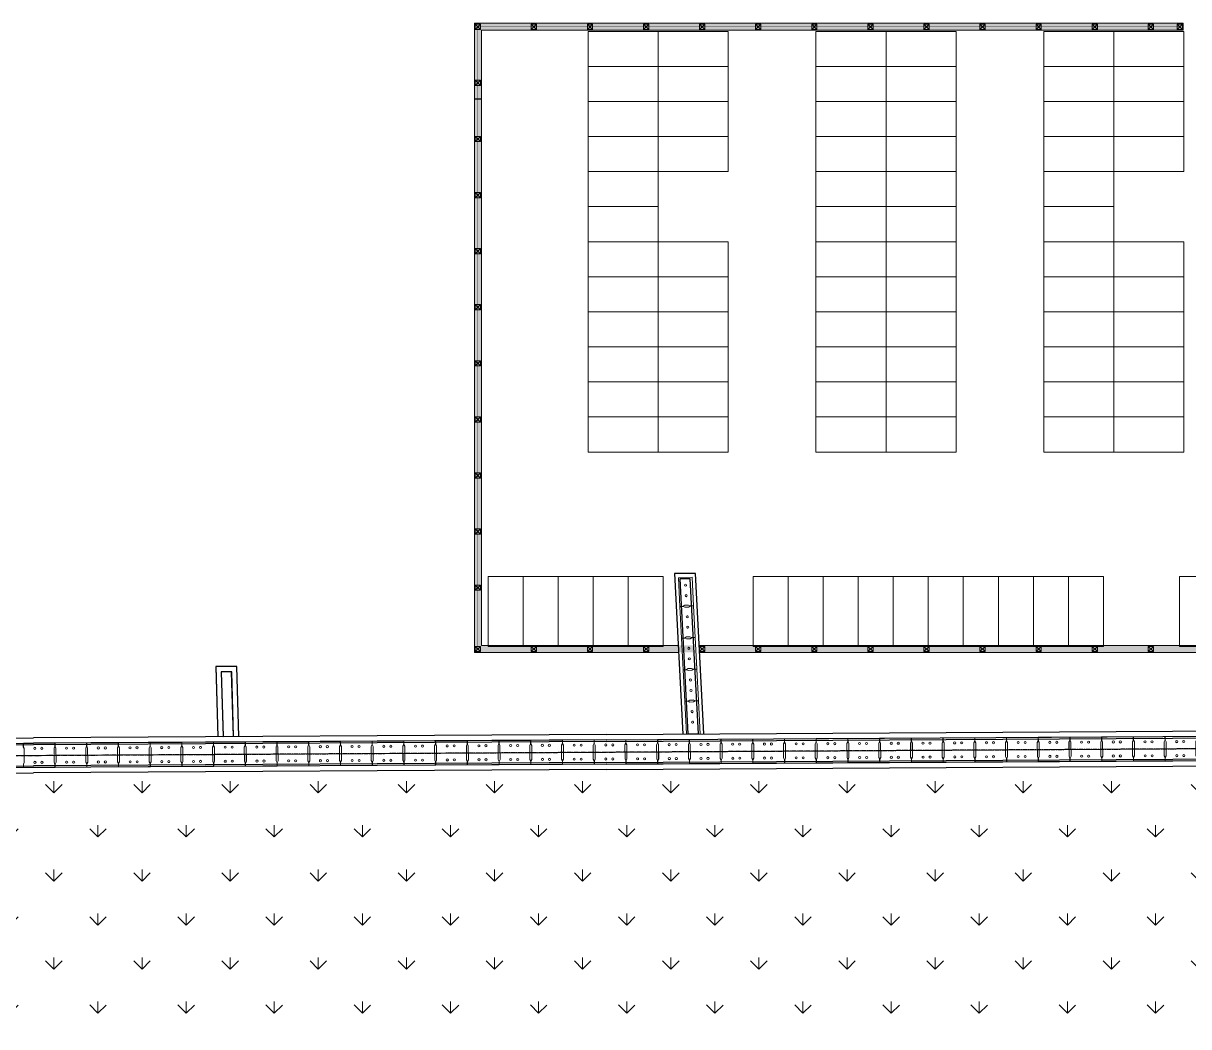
# Model space of a CAD drawing. Header units: millimetres. Extents: x -286774 to 170591, y -126585 to 81607.
# Drawn here: x -63320 to -30069, y -28526 to 100 of the extents above; entities that cross this region are included whole.
import ezdxf

# ---------------------------------------------------------------- set-up
doc = ezdxf.new("R2010")
doc.units = ezdxf.units.MM
doc.header["$LTSCALE"] = 100
doc.header["$MEASUREMENT"] = 0
doc.linetypes.add('CENTERX2', pattern=[4, 2.5, -0.5, 0.5, -0.5])
doc.linetypes.add('DASHED', pattern=[19.05, 12.7, -6.35])
for name, color, linetype, lineweight in [('1.Fence Wall', 2, 'Continuous', 15), ('4', 4, 'DASHED', 13), ('ARC_HATCH', 8, 'Continuous', 9), ('EXPANSION JOINT', 3, 'Continuous', 18), ('Fence', 1, 'Continuous', 9), ('TAN CANG-profile- REVISE1$0$8', 17, 'Continuous', 0), ('trench cover', 74, 'Continuous', 0), ('UPVC D90', 6, 'Continuous', 30), ('X-FENCE_Suoi Tien Substation_Fence at yards_Elevation$0$$1$XBASE SUOI TIEN$0$A-Hatch', 8, 'Continuous', 5)]:
    doc.layers.add(name, color=color, linetype=linetype, lineweight=lineweight)
doc.layers.add('ARC-PAKING-AR', color=9, linetype='Continuous', lineweight=0, true_color=0x808080)
for name, color, linetype in [('detail', 7, 'Continuous'), ('L1-DRAINAGE-LONG_DITCH', 6, 'Continuous'), ('L1-DRAINAGE-TRANS_PIPE', 230, 'CENTERX2')]:
    doc.layers.add(name, color=color, linetype=linetype)

# ---------------------------------------------------------------- blocks, each defined once
blk = doc.blocks.new('c1')
at = {"layer": 'trench cover'}
blk.add_lwpolyline([(875, 345), (875, 250), (850, 200), (850, -200), (875, -250), (875, -345), (-25, -345), (-25, -250), (0, -200), (0, 200), (-25, 250), (-25, 345)], close=True, dxfattribs=at)
for centre in [(304, 200), (504, 200), (304, -200), (504, -200)]:
    blk.add_circle(centre, 30, dxfattribs=at)
blk = doc.blocks.new('*U24')
at = {"layer": 'trench cover', "xscale": 0.001, "yscale": 0.001, "zscale": 0.001}
blk.add_blockref('c1', (-0.425, 0), dxfattribs=at)
blk = doc.blocks.new('*U25')
at = {"layer": 'trench cover'}
for p in [(0, 0), (0.905, 0), (1.81, 0), (2.715, 0), (3.62, 0), (4.525, 0), (5.43, 0), (6.335, 0), (7.24, 0), (8.145, 0), (9.05, 0), (9.955, 0), (10.86, 0), (11.765, 0), (12.67, 0), (13.575, 0), (14.48, 0), (15.385, 0), (16.29, 0), (17.195, 0), (18.1, 0), (19.005, 0), (19.91, 0), (20.815, 0), (21.72, 0), (22.625, 0), (23.53, 0), (24.435, 0), (25.34, 0), (26.245, 0), (27.15, 0), (28.055, 0), (28.96, 0), (29.865, 0), (30.77, 0), (31.675, 0), (32.58, 0)]:
    blk.add_blockref('*U24', p, dxfattribs=at)
blk = doc.blocks.new('ttc')
at = {"layer": '4', "ltscale": 0.8, "flags": 128}
blk.add_lwpolyline([(28.941, -31.577), (29.238, -31.534)], dxfattribs=at)
at = {"layer": '4', "ltscale": 0.8, "elevation": 0.027, "flags": 128}
blk.add_lwpolyline([(15.811, -33.46), (16.108, -33.417)], dxfattribs=at)
at = {"layer": 'L1-DRAINAGE-LONG_DITCH', "ltscale": 0.8, "flags": 128}
for points in [[(26.637, -31.908), (116.179, -19.053)], [(26.658, -32.056), (116.2, -19.202)], [(26.758, -32.749), (116.302, -19.894)], [(26.779, -32.897), (116.323, -20.043)], [(29.387, -31.513), (28.532, -27.014), (27.937, -27.096), (28.793, -31.598)], [(26.637, -31.908), (10.453, -34.229)], [(26.658, -32.056), (10.474, -34.378)], [(26.755, -32.751), (10.572, -35.072)], [(26.776, -32.9), (10.593, -35.221)], [(-8.64, -33.606), (9.284, -34.55), (10.474, -34.379)], [(9.265, -34.401), (10.453, -34.231)], [(10.574, -35.072), (9.394, -35.242), (-8.585, -34.305)], [(9.401, -35.392), (10.595, -35.221)]]:
    blk.add_lwpolyline(points, dxfattribs=at)
at = {"layer": 'L1-DRAINAGE-LONG_DITCH', "ltscale": 0.3, "flags": 128}
for points in [[(26.665, -32.106), (116.206, -19.252)], [(26.751, -32.699), (116.294, -19.845)], [(26.665, -32.107), (10.481, -34.429)], [(26.749, -32.702), (10.566, -35.023)], [(10.481, -34.429), (9.302, -34.598), (-8.624, -33.656)], [(9.376, -35.194), (10.566, -35.023)]]:
    blk.add_lwpolyline(points, dxfattribs=at)
at = {"layer": 'L1-DRAINAGE-LONG_DITCH', "ltscale": 0.3}
blk.add_lwpolyline([(29.238, -31.534), (28.404, -27.183), (28.107, -27.225), (28.941, -31.577)], dxfattribs=at)
at = {"layer": 'L1-DRAINAGE-LONG_DITCH', "ltscale": 0.8, "elevation": 0.027, "flags": 128}
blk.add_lwpolyline([(16.256, -33.396), (15.929, -31.424), (15.335, -31.509), (15.662, -33.481)], dxfattribs=at)
at = {"layer": 'L1-DRAINAGE-LONG_DITCH', "ltscale": 0.3, "elevation": 0.027}
blk.add_lwpolyline([(16.108, -33.417), (15.802, -31.594), (15.505, -31.636), (15.811, -33.46)], dxfattribs=at)
at = {"layer": 'L1-DRAINAGE-TRANS_PIPE', "ltscale": 0.5, "flags": 128}
blk.add_lwpolyline([(-8.612, -33.956), (9.335, -34.896), (26.707, -32.404), (116.247, -19.549), (128.65, -17.986), (145.609, -15.848), (152.42, -12.934)], dxfattribs=at)
at = {"layer": 'trench cover', "extrusion": (-0.011715, 0.058498, 0.998219), "elevation": -1.866}
for points in [[(-22.565, 32.136), (-22.176, 32.128), (-22.168, 32.947), (-22.263, 32.948), (-22.313, 32.923), (-22.413, 32.924), (-22.463, 32.95), (-22.558, 32.95)], [(-22.159, 33.852), (-22.254, 33.853), (-22.304, 33.828), (-22.404, 33.829), (-22.454, 33.854), (-22.549, 33.855), (-22.558, 32.955), (-22.463, 32.955), (-22.413, 32.979), (-22.313, 32.978), (-22.263, 32.953), (-22.168, 32.952)], [(-22.15, 34.757), (-22.245, 34.757), (-22.295, 34.733), (-22.395, 34.734), (-22.445, 34.759), (-22.54, 34.76), (-22.549, 33.86), (-22.454, 33.859), (-22.404, 33.884), (-22.304, 33.883), (-22.254, 33.858), (-22.159, 33.857)], [(-22.141, 35.662), (-22.236, 35.662), (-22.287, 35.638), (-22.387, 35.639), (-22.436, 35.664), (-22.531, 35.665), (-22.54, 34.765), (-22.445, 34.764), (-22.395, 34.789), (-22.295, 34.788), (-22.245, 34.762), (-22.15, 34.762)]]:
    blk.add_lwpolyline(points, close=True, dxfattribs=at)
blk.add_lwpolyline([(-22.522, 36.618), (-22.531, 35.67), (-22.436, 35.669), (-22.386, 35.694), (-22.286, 35.693), (-22.236, 35.667), (-22.141, 35.667), (-22.132, 36.596)], dxfattribs=at)
at = {"layer": 'trench cover', "extrusion": (-0.011715, 0.058498, 0.998219)}
for centre in [(-22.369, 32.349, -1.866), (-22.366, 32.649, -1.866), (-22.36, 33.254, -1.866), (-22.357, 33.554, -1.866), (-22.351, 34.158, -1.866), (-22.348, 34.458, -1.866), (-22.342, 35.063, -1.866), (-22.339, 35.363, -1.866), (-22.333, 35.968, -1.866), (-22.33, 36.268, -1.866)]:
    blk.add_circle(centre, 0.03, dxfattribs=at)
at = {"layer": 'trench cover', "rotation": 8.169236110980963}
blk.add_blockref('*U25', (10.685, -34.703), dxfattribs=at)
blk = doc.blocks.new('packing-ar')
at = {"layer": 'ARC-PAKING-AR'}
for points in [[(23.545, 14.95), (23.545, 13.95), (21.545, 13.95), (21.545, 14.95)], [(23.545, 14.95), (23.545, 13.95), (25.545, 13.95), (25.545, 14.95)], [(30.045, 14.95), (30.045, 13.95), (28.045, 13.95), (28.045, 14.95)], [(30.045, 14.95), (30.045, 13.95), (32.045, 13.95), (32.045, 14.95)], [(36.545, 14.95), (36.545, 13.95), (34.545, 13.95), (34.545, 14.95)], [(36.545, 14.95), (36.545, 13.95), (38.545, 13.95), (38.545, 14.95)], [(23.545, 13.95), (23.545, 12.95), (21.545, 12.95), (21.545, 13.95)], [(23.545, 13.95), (23.545, 12.95), (25.545, 12.95), (25.545, 13.95)], [(30.045, 13.95), (30.045, 12.95), (28.045, 12.95), (28.045, 13.95)], [(30.045, 13.95), (30.045, 12.95), (32.045, 12.95), (32.045, 13.95)], [(36.545, 13.95), (36.545, 12.95), (34.545, 12.95), (34.545, 13.95)], [(36.545, 13.95), (36.545, 12.95), (38.545, 12.95), (38.545, 13.95)], [(23.545, 12.95), (23.545, 11.95), (21.545, 11.95), (21.545, 12.95)], [(23.545, 12.95), (23.545, 11.95), (25.545, 11.95), (25.545, 12.95)], [(30.045, 12.95), (30.045, 11.95), (28.045, 11.95), (28.045, 12.95)], [(30.045, 12.95), (30.045, 11.95), (32.045, 11.95), (32.045, 12.95)], [(36.545, 12.95), (36.545, 11.95), (34.545, 11.95), (34.545, 12.95)], [(36.545, 12.95), (36.545, 11.95), (38.545, 11.95), (38.545, 12.95)], [(23.545, 11.95), (23.545, 10.95), (21.545, 10.95), (21.545, 11.95)], [(23.545, 11.95), (23.545, 10.95), (25.545, 10.95), (25.545, 11.95)], [(30.045, 11.95), (30.045, 10.95), (28.045, 10.95), (28.045, 11.95)], [(30.045, 11.95), (30.045, 10.95), (32.045, 10.95), (32.045, 11.95)], [(36.545, 11.95), (36.545, 10.95), (34.545, 10.95), (34.545, 11.95)], [(36.545, 11.95), (36.545, 10.95), (38.545, 10.95), (38.545, 11.95)], [(23.545, 10.95), (23.545, 9.95), (21.545, 9.95), (21.545, 10.95)], [(30.045, 10.95), (30.045, 9.95), (28.045, 9.95), (28.045, 10.95)], [(30.045, 10.95), (30.045, 9.95), (32.045, 9.95), (32.045, 10.95)], [(36.545, 10.95), (36.545, 9.95), (34.545, 9.95), (34.545, 10.95)], [(23.545, 9.95), (23.545, 8.95), (21.545, 8.95), (21.545, 9.95)], [(30.045, 9.95), (30.045, 8.95), (28.045, 8.95), (28.045, 9.95)], [(30.045, 9.95), (30.045, 8.95), (32.045, 8.95), (32.045, 9.95)], [(36.545, 9.95), (36.545, 8.95), (34.545, 8.95), (34.545, 9.95)], [(23.545, 8.95), (23.545, 7.95), (21.545, 7.95), (21.545, 8.95)], [(23.545, 8.95), (23.545, 7.95), (25.545, 7.95), (25.545, 8.95)], [(30.045, 8.95), (30.045, 7.95), (28.045, 7.95), (28.045, 8.95)], [(30.045, 8.95), (30.045, 7.95), (32.045, 7.95), (32.045, 8.95)], [(36.545, 8.95), (36.545, 7.95), (34.545, 7.95), (34.545, 8.95)], [(36.545, 8.95), (36.545, 7.95), (38.545, 7.95), (38.545, 8.95)], [(23.545, 7.95), (23.545, 6.95), (21.545, 6.95), (21.545, 7.95)], [(23.545, 7.95), (23.545, 6.95), (25.545, 6.95), (25.545, 7.95)], [(30.045, 7.95), (30.045, 6.95), (28.045, 6.95), (28.045, 7.95)], [(30.045, 7.95), (30.045, 6.95), (32.045, 6.95), (32.045, 7.95)], [(36.545, 7.95), (36.545, 6.95), (34.545, 6.95), (34.545, 7.95)], [(36.545, 7.95), (36.545, 6.95), (38.545, 6.95), (38.545, 7.95)], [(23.545, 6.95), (23.545, 5.95), (21.545, 5.95), (21.545, 6.95)], [(23.545, 6.95), (23.545, 5.95), (25.545, 5.95), (25.545, 6.95)], [(30.045, 6.95), (30.045, 5.95), (28.045, 5.95), (28.045, 6.95)], [(30.045, 6.95), (30.045, 5.95), (32.045, 5.95), (32.045, 6.95)], [(36.545, 6.95), (36.545, 5.95), (34.545, 5.95), (34.545, 6.95)], [(36.545, 6.95), (36.545, 5.95), (38.545, 5.95), (38.545, 6.95)], [(23.545, 5.95), (23.545, 4.95), (21.545, 4.95), (21.545, 5.95)], [(23.545, 5.95), (23.545, 4.95), (25.545, 4.95), (25.545, 5.95)], [(30.045, 5.95), (30.045, 4.95), (28.045, 4.95), (28.045, 5.95)], [(30.045, 5.95), (30.045, 4.95), (32.045, 4.95), (32.045, 5.95)], [(36.545, 5.95), (36.545, 4.95), (34.545, 4.95), (34.545, 5.95)], [(36.545, 5.95), (36.545, 4.95), (38.545, 4.95), (38.545, 5.95)], [(23.545, 4.95), (23.545, 3.95), (21.545, 3.95), (21.545, 4.95)], [(23.545, 4.95), (23.545, 3.95), (25.545, 3.95), (25.545, 4.95)], [(30.045, 4.95), (30.045, 3.95), (28.045, 3.95), (28.045, 4.95)], [(30.045, 4.95), (30.045, 3.95), (32.045, 3.95), (32.045, 4.95)], [(36.545, 4.95), (36.545, 3.95), (34.545, 3.95), (34.545, 4.95)], [(36.545, 4.95), (36.545, 3.95), (38.545, 3.95), (38.545, 4.95)], [(23.545, 3.95), (23.545, 2.95), (21.545, 2.95), (21.545, 3.95)], [(23.545, 3.95), (23.545, 2.95), (25.545, 2.95), (25.545, 3.95)], [(30.045, 3.95), (30.045, 2.95), (28.045, 2.95), (28.045, 3.95)], [(30.045, 3.95), (30.045, 2.95), (32.045, 2.95), (32.045, 3.95)], [(36.545, 3.95), (36.545, 2.95), (34.545, 2.95), (34.545, 3.95)], [(36.545, 3.95), (36.545, 2.95), (38.545, 2.95), (38.545, 3.95)], [(18.69, -2.6), (19.69, -2.6), (19.69, -0.6), (18.69, -0.6)], [(19.69, -2.6), (20.69, -2.6), (20.69, -0.6), (19.69, -0.6)], [(20.69, -2.6), (21.69, -2.6), (21.69, -0.6), (20.69, -0.6)], [(21.69, -2.6), (22.69, -2.6), (22.69, -0.6), (21.69, -0.6)], [(22.69, -2.6), (23.69, -2.6), (23.69, -0.6), (22.69, -0.6)], [(26.25, -2.6), (27.25, -2.6), (27.25, -0.6), (26.25, -0.6)], [(27.25, -2.6), (28.25, -2.6), (28.25, -0.6), (27.25, -0.6)], [(28.25, -2.6), (29.25, -2.6), (29.25, -0.6), (28.25, -0.6)], [(29.25, -2.6), (30.25, -2.6), (30.25, -0.6), (29.25, -0.6)], [(30.25, -2.6), (31.25, -2.6), (31.25, -0.6), (30.25, -0.6)], [(31.25, -2.6), (32.25, -2.6), (32.25, -0.6), (31.25, -0.6)], [(32.25, -2.6), (33.25, -2.6), (33.25, -0.6), (32.25, -0.6)], [(33.25, -2.6), (34.25, -2.6), (34.25, -0.6), (33.25, -0.6)], [(34.25, -2.6), (35.25, -2.6), (35.25, -0.6), (34.25, -0.6)], [(35.25, -2.6), (36.25, -2.6), (36.25, -0.6), (35.25, -0.6)], [(38.42, -2.6), (39.42, -2.6), (39.42, -0.6), (38.42, -0.6)]]:
    blk.add_lwpolyline(points, close=True, dxfattribs=at)
blk = doc.blocks.new('TRU D60')
at = {"layer": 'Fence'}
for p, q in [((-99532, -940350), (-99382, -940200)), ((-99532, -940200), (-99382, -940350))]:
    blk.add_line(p, q, dxfattribs=at)
blk.add_lwpolyline([(-99532, -940350), (-99382, -940350), (-99382, -940200), (-99532, -940200)], close=True, dxfattribs=at)
blk = doc.blocks.new('*U74')
at = {"layer": 'UPVC D90'}
blk.add_blockref('TRU D60', (99457, 940275), dxfattribs=at)
blk = doc.blocks.new('*U75')
at = {"layer": 'detail'}
for p in [(0, 0), (1600, 0), (3200, 0), (4800, 0), (6400, 0), (8000, 0), (9600, 0), (11200, 0), (12800, 0), (14400, 0), (16000, 0), (17600, 0), (19200, 0)]:
    blk.add_blockref('*U74', p, dxfattribs=at)
blk = doc.blocks.new('*U76')
at = {"layer": 'UPVC D90'}
blk.add_blockref('TRU D60', (99457, 940275), dxfattribs=at)
blk = doc.blocks.new('*U77')
at = {"layer": 'detail'}
for p in [(0, 0), (1600, 0), (3200, 0), (4800, 0), (6400, 0), (8000, 0), (9600, 0), (11200, 0), (12800, 0), (14400, 0), (16000, 0), (17600, 0), (19200, 0)]:
    blk.add_blockref('*U76', p, dxfattribs=at)
blk = doc.blocks.new('*U97')
at = {"layer": 'UPVC D90'}
blk.add_blockref('TRU D60', (99457, 940275), dxfattribs=at)
blk = doc.blocks.new('*U98')
at = {"layer": 'detail'}
for p in [(0, 0), (0, -1600), (0, -3200), (0, -4800), (0, -6400), (0, -8000), (0, -9600), (0, -11200), (0, -12800), (0, -14400)]:
    blk.add_blockref('*U97', p, dxfattribs=at)
blk = doc.blocks.new('*U70')
at = {"layer": 'UPVC D90'}
blk.add_blockref('TRU D60', (99457, 940275), dxfattribs=at)
blk = doc.blocks.new('*U71')
at = {"layer": 'detail'}
blk.add_blockref('*U70', (0, 0), dxfattribs=at)

msp = doc.modelspace()

# ---------------------------------------------------------------- hatches: boundary and pattern name
at = {"layer": 'ARC_HATCH'}
h = msp.add_hatch(dxfattribs=at)
h.set_pattern_fill('DOTS', color=256, scale=50, angle=-7.8306)
h.set_pattern_definition([(4e-10, (-28297.21, 2.145), (39.6875, 79.375), [0, -79.375])])
h.paths.add_polyline_path([(-44178, -17850), (-44189, -17650), (-50250, -17650), (-50250, -100), (-30225, -100), (-30225, 100), (-50450, 100), (-50450, -17850)])
h.paths.add_polyline_path([(5530, -17850), (5519, -17650), (-44035, -17650), (-44025, -17850)])
h.paths.add_polyline_path([(54652, -17850), (54643, -17650), (30877, -17650), (30888, -17850)])
h.paths.add_polyline_path([(54757, -17850), (54748, -17650), (54744, -17650), (54752, -17850)])
h.paths.add_polyline_path([(55244, -17650), (55252, -17850), (69300, -17850), (69300, -15600), (69100, -15600), (69100, -17650)])
h.paths.add_polyline_path([(55152, -17850), (55144, -17650), (55091, -17650), (55100, -17850)])
h.paths.add_polyline_path([(10250, -17650), (10250, -17850), (30488, -17850), (30477, -17650)])
h.paths.add_polyline_path([(9750, -17850), (9750, -17650), (5819, -17650), (5830, -17850)])
at = {"layer": 'TAN CANG-profile- REVISE1$0$8'}
h = msp.add_hatch(dxfattribs=at)
h.set_pattern_fill('GRASS', color=256, scale=70, angle=-7.8306)
h.set_pattern_definition([(90, (-806731.9, -471948.7), (-1257.2359, 1257.2359), [333.375, -2181.0967]), (45, (-806731.9, -471948.7), (-1257.236, 1257.236), [333.375, -1444.625]), (135, (-806731.9, -471948.7), (-1257.236, -1257.236), [333.375, -1444.625])])
h.paths.add_polyline_path([(-83105, -28190), (-83105, -33863), (-19772, -30559), (-20396, -21034), (-64256, -21294), (-83105, -17802)])

# ---------------------------------------------------------------- linework, layer by layer
at = {"layer": '1.Fence Wall', "flags": 128}
for points in [[(-44625, -17850), (-50450, -17850), (-50450, 100), (-30225, 100), (-30225, -100), (-50250, -100)], [(-50250, -100), (-50250, -17650), (-44635, -17650)], [(-44035, -17650), (-22650, -17650)], [(-22650, -17850), (-44025, -17850)]]:
    msp.add_lwpolyline(points, dxfattribs=at)
at = {"layer": '4', "ltscale": 0.8, "elevation": 27, "flags": 128}
msp.add_lwpolyline([(-57620, -20252), (-57320, -20250)], dxfattribs=at)
at = {"layer": '4', "ltscale": 0.8, "flags": 128}
msp.add_lwpolyline([(-44356, -20175), (-44056, -20174)], dxfattribs=at)
at = {"layer": 'EXPANSION JOINT'}
msp.add_lwpolyline([(-50450, -2060), (-50250, -2060), (-50250, -2050), (-50450, -2050)], close=True, dxfattribs=at)
at = {"layer": 'L1-DRAINAGE-LONG_DITCH', "ltscale": 0.8, "flags": 128}
for points in [[(-43906, -20173), (-44140, -15600), (-44740, -15600), (-44506, -20176)], [(-81863, -17065), (-64234, -20443), (-63033, -20436)], [(-63028, -21136), (-64220, -21143), (-81903, -17766)], [(-46684, -20189), (43775, -19654)], [(-46683, -20339), (43775, -19804)], [(-46684, -20189), (-63033, -20284)], [(-64233, -20293), (-63033, -20286)], [(-46683, -20339), (-63033, -20434)], [(-46679, -21039), (43782, -20504)], [(-46678, -21189), (43783, -20654)], [(-46682, -21041), (-63030, -21136)], [(-46681, -21191), (-63029, -21286)], [(-64234, -21293), (-63028, -21286)]]:
    msp.add_lwpolyline(points, dxfattribs=at)
at = {"layer": 'L1-DRAINAGE-LONG_DITCH', "ltscale": 0.3}
msp.add_lwpolyline([(-44056, -20174), (-44289, -15749), (-44589, -15751), (-44356, -20175)], dxfattribs=at)
at = {"layer": 'L1-DRAINAGE-LONG_DITCH', "ltscale": 0.3, "flags": 128}
for points in [[(-63032, -20486), (-64224, -20493), (-81854, -17117)], [(-46683, -20389), (43775, -19854)], [(-46683, -20391), (-63032, -20486)], [(-46679, -20989), (43781, -20454)], [(-64231, -21093), (-63029, -21086)], [(-46681, -20991), (-63030, -21086)]]:
    msp.add_lwpolyline(points, dxfattribs=at)
at = {"layer": 'L1-DRAINAGE-LONG_DITCH', "ltscale": 0.8, "elevation": 27, "flags": 128}
msp.add_lwpolyline([(-57170, -20249), (-57225, -18251), (-57825, -18255), (-57770, -20253)], dxfattribs=at)
at = {"layer": 'L1-DRAINAGE-LONG_DITCH', "ltscale": 0.3, "elevation": 27}
msp.add_lwpolyline([(-57320, -20250), (-57375, -18402), (-57675, -18404), (-57620, -20252)], dxfattribs=at)
at = {"layer": 'L1-DRAINAGE-TRANS_PIPE', "ltscale": 0.5, "flags": 128}
msp.add_lwpolyline([(-81883, -17416), (-64232, -20793), (-46682, -20691), (43775, -20154), (56275, -20296), (73367, -20489), (80512, -18529)], dxfattribs=at)
at = {"layer": 'trench cover', "extrusion": (-0.003635, 0.059548, 0.998219), "elevation": -720}
for points in [[(45115, 12961), (45504, 12953), (45512, 13771), (45417, 13772), (45367, 13748), (45267, 13749), (45217, 13774), (45122, 13775)], [(45521, 14676), (45426, 14677), (45376, 14653), (45276, 14653), (45226, 14679), (45131, 14680), (45122, 13780), (45217, 13779), (45268, 13804), (45368, 13803), (45417, 13777), (45512, 13776)], [(45530, 15581), (45435, 15582), (45385, 15557), (45285, 15558), (45235, 15584), (45140, 15585), (45131, 14685), (45226, 14684), (45276, 14708), (45376, 14708), (45426, 14682), (45521, 14681)], [(45539, 16486), (45444, 16487), (45394, 16462), (45294, 16463), (45244, 16489), (45149, 16490), (45140, 15590), (45235, 15589), (45285, 15613), (45385, 15612), (45435, 15587), (45530, 15586)]]:
    msp.add_lwpolyline(points, close=True, dxfattribs=at)
msp.add_lwpolyline([(45158, 17442), (45149, 16495), (45244, 16494), (45294, 16518), (45394, 16517), (45444, 16492), (45539, 16491), (45548, 17421)], dxfattribs=at)
at = {"layer": 'trench cover'}
for points in [[(-36175, -20282), (-36174, -20377), (-36199, -20427), (-36197, -20827), (-36171, -20877), (-36171, -20972), (-37071, -20977), (-37071, -20882), (-37047, -20832), (-37049, -20432), (-37074, -20382), (-37075, -20287)], [(-35270, -20277), (-35269, -20372), (-35294, -20422), (-35292, -20822), (-35266, -20872), (-35266, -20967), (-36166, -20972), (-36166, -20877), (-36142, -20827), (-36144, -20427), (-36169, -20377), (-36170, -20282)], [(-34365, -20271), (-34364, -20366), (-34389, -20416), (-34387, -20816), (-34361, -20866), (-34361, -20961), (-35261, -20966), (-35261, -20871), (-35237, -20821), (-35239, -20422), (-35264, -20372), (-35265, -20277)], [(-33460, -20266), (-33459, -20361), (-33484, -20411), (-33482, -20811), (-33456, -20861), (-33456, -20956), (-34356, -20961), (-34356, -20866), (-34332, -20816), (-34334, -20416), (-34359, -20366), (-34360, -20271)], [(-32555, -20261), (-32554, -20356), (-32579, -20406), (-32577, -20806), (-32551, -20855), (-32551, -20950), (-33451, -20956), (-33451, -20861), (-33427, -20811), (-33429, -20411), (-33454, -20361), (-33455, -20266)], [(-31650, -20255), (-31649, -20350), (-31674, -20400), (-31672, -20800), (-31646, -20850), (-31646, -20945), (-32546, -20950), (-32546, -20855), (-32522, -20805), (-32524, -20405), (-32549, -20356), (-32550, -20261)], [(-30745, -20250), (-30744, -20345), (-30769, -20395), (-30767, -20795), (-30741, -20845), (-30741, -20940), (-31641, -20945), (-31641, -20850), (-31617, -20800), (-31619, -20400), (-31644, -20350), (-31645, -20255)], [(-29840, -20245), (-29839, -20340), (-29864, -20390), (-29862, -20790), (-29836, -20839), (-29836, -20934), (-30736, -20940), (-30736, -20845), (-30712, -20795), (-30714, -20395), (-30739, -20345), (-30740, -20250)], [(-62419, -20437), (-62419, -20532), (-62444, -20582), (-62441, -20982), (-62416, -21032), (-62415, -21127), (-63315, -21132), (-63316, -21037), (-63291, -20987), (-63294, -20587), (-63319, -20537), (-63319, -20442)], [(-61514, -20432), (-61514, -20527), (-61539, -20577), (-61536, -20977), (-61511, -21027), (-61510, -21122), (-62410, -21127), (-62411, -21032), (-62386, -20982), (-62389, -20582), (-62414, -20532), (-62414, -20437)], [(-60609, -20426), (-60609, -20521), (-60634, -20572), (-60631, -20971), (-60606, -21021), (-60605, -21116), (-61505, -21122), (-61506, -21027), (-61481, -20976), (-61484, -20577), (-61509, -20527), (-61509, -20432)], [(-59704, -20421), (-59704, -20516), (-59729, -20566), (-59726, -20966), (-59701, -21016), (-59700, -21111), (-60600, -21116), (-60601, -21021), (-60576, -20971), (-60579, -20571), (-60604, -20521), (-60604, -20426)], [(-58799, -20416), (-58799, -20511), (-58824, -20561), (-58821, -20961), (-58796, -21011), (-58795, -21106), (-59695, -21111), (-59696, -21016), (-59671, -20966), (-59674, -20566), (-59699, -20516), (-59699, -20421)], [(-57894, -20410), (-57894, -20505), (-57919, -20556), (-57916, -20955), (-57891, -21005), (-57890, -21100), (-58790, -21106), (-58791, -21011), (-58766, -20960), (-58769, -20561), (-58794, -20511), (-58794, -20416)], [(-56989, -20405), (-56989, -20500), (-57014, -20550), (-57011, -20950), (-56986, -21000), (-56985, -21095), (-57885, -21100), (-57886, -21005), (-57861, -20955), (-57864, -20555), (-57889, -20505), (-57889, -20410)], [(-56084, -20400), (-56084, -20495), (-56109, -20545), (-56106, -20945), (-56081, -20995), (-56080, -21090), (-56980, -21095), (-56981, -21000), (-56956, -20950), (-56959, -20550), (-56984, -20500), (-56984, -20405)], [(-55180, -20394), (-55179, -20489), (-55204, -20540), (-55201, -20939), (-55176, -20989), (-55175, -21084), (-56075, -21090), (-56076, -20995), (-56051, -20944), (-56054, -20545), (-56079, -20495), (-56079, -20400)], [(-54275, -20389), (-54274, -20484), (-54299, -20534), (-54296, -20934), (-54271, -20984), (-54270, -21079), (-55170, -21084), (-55171, -20989), (-55146, -20939), (-55149, -20539), (-55174, -20489), (-55175, -20394)], [(-53370, -20384), (-53369, -20479), (-53394, -20529), (-53391, -20929), (-53366, -20978), (-53365, -21073), (-54265, -21079), (-54266, -20984), (-54241, -20934), (-54244, -20534), (-54269, -20484), (-54270, -20389)], [(-52465, -20378), (-52464, -20473), (-52489, -20523), (-52486, -20923), (-52461, -20973), (-52460, -21068), (-53360, -21073), (-53361, -20978), (-53336, -20928), (-53339, -20529), (-53364, -20479), (-53365, -20384)], [(-51560, -20373), (-51559, -20468), (-51584, -20518), (-51581, -20918), (-51556, -20968), (-51555, -21063), (-52455, -21068), (-52456, -20973), (-52431, -20923), (-52434, -20523), (-52459, -20473), (-52460, -20378)], [(-50655, -20368), (-50654, -20463), (-50679, -20513), (-50676, -20913), (-50651, -20962), (-50651, -21057), (-51550, -21063), (-51551, -20968), (-51526, -20918), (-51529, -20518), (-51554, -20468), (-51555, -20373)], [(-49750, -20362), (-49749, -20457), (-49774, -20507), (-49771, -20907), (-49746, -20957), (-49746, -21052), (-50646, -21057), (-50646, -20962), (-50621, -20912), (-50624, -20512), (-50649, -20463), (-50650, -20368)], [(-48845, -20357), (-48844, -20452), (-48869, -20502), (-48866, -20902), (-48841, -20952), (-48841, -21047), (-49741, -21052), (-49741, -20957), (-49716, -20907), (-49719, -20507), (-49744, -20457), (-49745, -20362)], [(-47940, -20352), (-47939, -20447), (-47964, -20497), (-47961, -20897), (-47936, -20946), (-47936, -21041), (-48836, -21047), (-48836, -20952), (-48811, -20902), (-48814, -20502), (-48839, -20452), (-48840, -20357)], [(-47035, -20346), (-47034, -20441), (-47059, -20491), (-47056, -20891), (-47031, -20941), (-47031, -21036), (-47931, -21041), (-47931, -20946), (-47906, -20896), (-47909, -20496), (-47934, -20447), (-47935, -20352)], [(-46130, -20341), (-46129, -20436), (-46154, -20486), (-46151, -20886), (-46126, -20936), (-46126, -21031), (-47026, -21036), (-47026, -20941), (-47001, -20891), (-47004, -20491), (-47029, -20441), (-47030, -20346)], [(-45225, -20336), (-45224, -20431), (-45249, -20481), (-45246, -20880), (-45221, -20930), (-45221, -21025), (-46121, -21031), (-46121, -20936), (-46096, -20886), (-46099, -20486), (-46124, -20436), (-46125, -20341)], [(-44320, -20330), (-44319, -20425), (-44344, -20475), (-44341, -20875), (-44316, -20925), (-44316, -21020), (-45216, -21025), (-45216, -20930), (-45191, -20880), (-45194, -20480), (-45219, -20431), (-45220, -20336)], [(-43415, -20325), (-43414, -20420), (-43439, -20470), (-43436, -20870), (-43411, -20920), (-43411, -21015), (-44311, -21020), (-44311, -20925), (-44286, -20875), (-44289, -20475), (-44314, -20425), (-44315, -20330)], [(-42510, -20319), (-42509, -20414), (-42534, -20465), (-42532, -20864), (-42506, -20914), (-42506, -21009), (-43406, -21015), (-43406, -20920), (-43381, -20869), (-43384, -20470), (-43409, -20420), (-43410, -20325)], [(-41605, -20314), (-41604, -20409), (-41629, -20459), (-41627, -20859), (-41601, -20909), (-41601, -21004), (-42501, -21009), (-42501, -20914), (-42477, -20864), (-42479, -20464), (-42504, -20414), (-42505, -20319)], [(-40700, -20309), (-40699, -20404), (-40724, -20454), (-40722, -20854), (-40696, -20904), (-40696, -20999), (-41596, -21004), (-41596, -20909), (-41572, -20859), (-41574, -20459), (-41599, -20409), (-41600, -20314)], [(-39795, -20303), (-39794, -20398), (-39819, -20449), (-39817, -20848), (-39791, -20898), (-39791, -20993), (-40691, -20999), (-40691, -20904), (-40667, -20853), (-40669, -20454), (-40694, -20404), (-40695, -20309)], [(-38890, -20298), (-38889, -20393), (-38914, -20443), (-38912, -20843), (-38886, -20893), (-38886, -20988), (-39786, -20993), (-39786, -20898), (-39762, -20848), (-39764, -20448), (-39789, -20398), (-39790, -20303)], [(-37985, -20293), (-37984, -20388), (-38009, -20438), (-38007, -20838), (-37981, -20888), (-37981, -20983), (-38881, -20988), (-38881, -20893), (-38857, -20843), (-38859, -20443), (-38884, -20393), (-38885, -20298)], [(-37080, -20287), (-37079, -20382), (-37104, -20433), (-37102, -20832), (-37076, -20882), (-37076, -20977), (-37976, -20983), (-37976, -20888), (-37952, -20837), (-37954, -20438), (-37979, -20388), (-37980, -20293)]]:
    msp.add_lwpolyline(points, close=True, dxfattribs=at)
at = {"layer": 'trench cover', "extrusion": (-0.003635, 0.059548, 0.998219)}
for centre in [(45311, 13173, -720), (45314, 13473, -720), (45320, 14078, -720), (45323, 14378, -720), (45329, 14983, -720), (45332, 15283, -720), (45338, 15888, -720), (45341, 16188, -720), (45347, 16793, -720), (45350, 17093, -720)]:
    msp.add_circle(centre, 30, dxfattribs=at)
at = {"layer": 'trench cover'}
for centre in [(-62990, -20586, 0), (-62790, -20584, 0), (-62085, -20580, 0), (-61885, -20579, 0), (-61180, -20575, 0), (-60980, -20574, 0), (-60275, -20570, 0), (-60075, -20568, 0), (-59370, -20564, 0), (-59170, -20563, 0), (-58465, -20559, 0), (-58265, -20558, 0), (-57560, -20553, 0), (-57360, -20552, 0), (-56655, -20548, 0), (-56455, -20547, 0), (-55750, -20543, 0), (-55550, -20542, 0), (-54845, -20537, 0), (-54645, -20536, 0), (-53940, -20532, 0), (-53740, -20531, 0), (-53035, -20527, 0), (-52835, -20526, 0), (-52130, -20521, 0), (-51930, -20520, 0), (-51225, -20516, 0), (-51025, -20515, 0), (-50320, -20511, 0), (-50120, -20509, 0), (-49415, -20505, 0), (-49215, -20504, 0), (-48510, -20500, 0), (-48310, -20499, 0), (-47605, -20495, 0), (-47405, -20493, 0), (-46700, -20489, 0), (-46500, -20488, 0), (-45795, -20484, 0), (-45595, -20483, 0), (-44890, -20479, 0), (-44690, -20477, 0), (-43985, -20473, 0), (-43785, -20472, 0), (-43080, -20468, 0), (-42880, -20467, 0), (-42175, -20463, 0), (-41975, -20461, 0), (-41270, -20457, 0), (-41070, -20456, 0), (-40365, -20452, 0), (-40165, -20451, 0), (-39460, -20446, 0), (-39260, -20445, 0), (-38555, -20441, 0), (-38355, -20440, 0), (-37650, -20436, 0), (-37450, -20435, 0), (-36745, -20430, 0), (-36545, -20429, 0), (-35840, -20425, 0), (-35640, -20424, 0), (-34935, -20420, 0), (-34735, -20419, 0), (-34030, -20414, 0), (-33830, -20413, 0), (-33125, -20409, 0), (-32925, -20408, 0), (-32220, -20404, 0), (-32020, -20402, 0), (-31315, -20398, 0), (-31115, -20397, 0), (-30410, -20393, 0), (-30210, -20392, 0), (-61178, -20975, 0), (-60978, -20973, 0), (-60273, -20969, 0), (-60073, -20968, 0), (-59368, -20964, 0), (-59168, -20963, 0), (-58463, -20959, 0), (-58263, -20957, 0), (-57558, -20953, 0), (-57358, -20952, 0), (-56653, -20948, 0), (-56453, -20947, 0), (-55748, -20943, 0), (-55548, -20941, 0), (-54843, -20937, 0), (-54643, -20936, 0), (-53938, -20932, 0), (-53738, -20931, 0), (-53033, -20927, 0), (-52833, -20925, 0), (-52128, -20921, 0), (-51928, -20920, 0), (-51223, -20916, 0), (-51023, -20915, 0), (-50318, -20910, 0), (-50118, -20909, 0), (-49413, -20905, 0), (-49213, -20904, 0), (-48508, -20900, 0), (-48308, -20899, 0), (-47603, -20894, 0), (-47403, -20893, 0), (-46698, -20889, 0), (-46498, -20888, 0), (-45793, -20884, 0), (-45593, -20883, 0), (-44888, -20878, 0), (-44688, -20877, 0), (-43983, -20873, 0), (-43783, -20872, 0), (-43078, -20868, 0), (-42878, -20866, 0), (-42173, -20862, 0), (-41973, -20861, 0), (-41268, -20857, 0), (-41068, -20856, 0), (-40363, -20852, 0), (-40163, -20850, 0), (-39458, -20846, 0), (-39258, -20845, 0), (-38553, -20841, 0), (-38353, -20840, 0), (-37648, -20836, 0), (-37448, -20834, 0), (-36743, -20830, 0), (-36543, -20829, 0), (-35838, -20825, 0), (-35638, -20824, 0), (-34933, -20820, 0), (-34733, -20818, 0), (-34028, -20814, 0), (-33828, -20813, 0), (-33123, -20809, 0), (-32923, -20808, 0), (-32218, -20803, 0), (-32018, -20802, 0), (-31313, -20798, 0), (-31113, -20797, 0), (-30408, -20793, 0), (-30208, -20792, 0), (-62988, -20985, 0), (-62788, -20984, 0), (-62083, -20980, 0), (-61883, -20979, 0)]:
    msp.add_circle(centre, 30, dxfattribs=at)
at = {"layer": 'X-FENCE_Suoi Tien Substation_Fence at yards_Elevation$0$$1$XBASE SUOI TIEN$0$A-Hatch', "const_width": 6}
msp.add_lwpolyline([(-30325, 0), (-50350, 0), (-50350, -17750), (69200, -17750)], dxfattribs=at)

# ---------------------------------------------------------------- block references
at = {"layer": 'ARC-PAKING-AR', "xscale": 1000, "yscale": 1000, "zscale": 1000}
msp.add_blockref('packing-ar', (-68750, -15081), dxfattribs=at)
at = {"layer": 'detail', "rotation": 0.0004216607028151708}
for name, p in [('*U75', (-50350, 0)), ('*U71', (-30325, 0)), ('*U98', (-50350, -1600)), ('*U77', (-50350, -17750))]:
    msp.add_blockref(name, p, dxfattribs=at)
at = {"layer": 'L1-DRAINAGE-LONG_DITCH', "xscale": 1000, "yscale": 1000, "zscale": 1000, "rotation": 352.169421660703}
msp.add_blockref('ttc', (-68725, 15050), dxfattribs=at)

doc.saveas('drawing.dxf')
